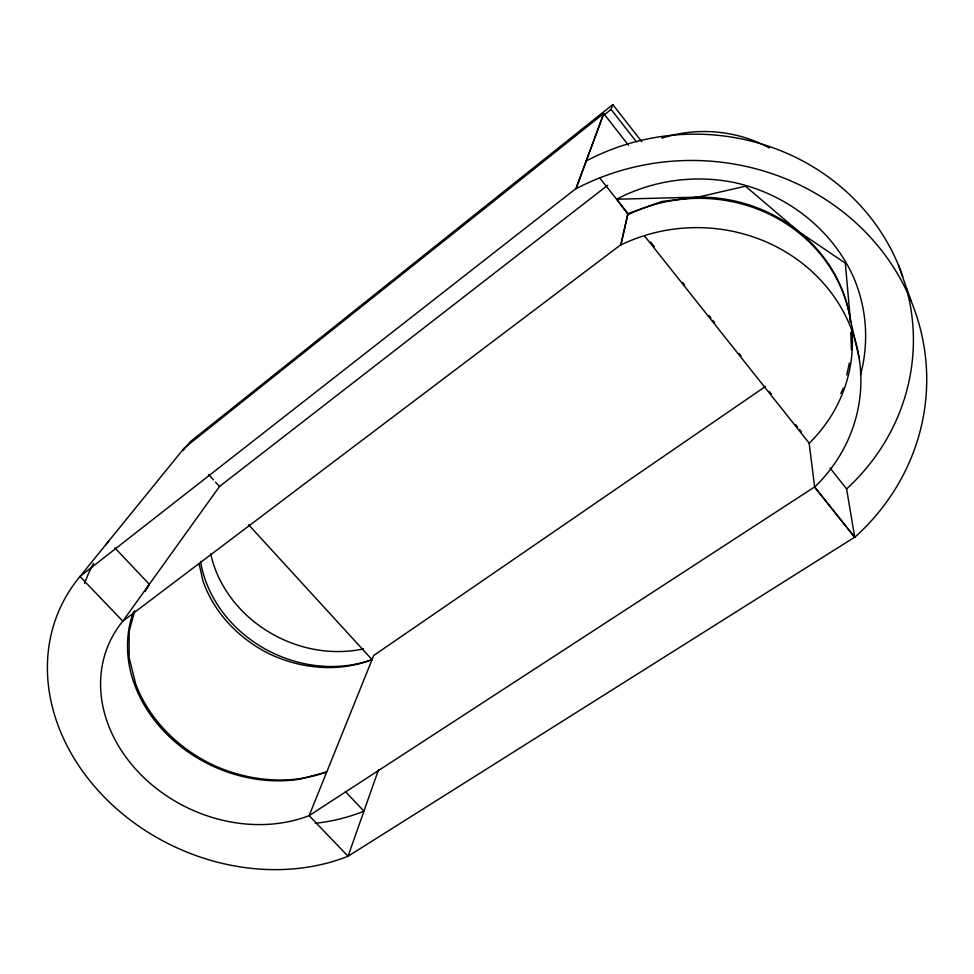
<?xml version="1.0" encoding="UTF-8"?>
<svg xmlns="http://www.w3.org/2000/svg" width="974" height="974" viewBox="0 0 974 974"><rect width="100%" height="100%" fill="white"/><g stroke="black" fill="none" stroke-linecap="round" stroke-linejoin="round"><path stroke-width="1.46" d="M846.796 374.966L849.316 363.083M600.045 178.352L628.011 213.586L620.852 244.912L627.926 213.464M134.741 610.771L129.14 631.237L129.104 657.535L135.666 683.906A138.357 115.626 25.7 0 0 215.047 765.929C250.026 781.343 290.435 785.227 326.716 771.944L299.98 779.151A136.165 113.666 25.7 0 1 166.591 733.97A136.165 113.666 25.7 0 1 133.475 611.928M378.533 769.679L348.047 856.256A204.467 168.709 25.4 0 1 102.769 795.502A204.467 168.709 25.4 0 1 79.99 576.486L184.293 447.979L603.697 113.495L628.413 145.175M603.941 115.102L611.075 109.417L612.78 104.571L641.769 141.693M765.515 386.41L373.748 655.465L309.135 815.64L814.568 486.963L854.709 537.173L348.047 856.256L309.135 815.64A142.326 117.111 25.5 0 1 139.112 772.845A142.326 117.111 25.5 0 1 122.821 621.181L79.99 576.486L575.951 188.591L603.697 113.495M620.876 244.949A164.375 153.149 -0.8 0 1 828.375 289.071A164.375 153.149 -0.8 0 1 814.641 487.061L854.722 537.344A235.136 219.089 -0.1 0 0 880.167 248.674A235.136 219.089 -0.1 0 0 576.072 188.737L603.795 113.629M840.842 393.533L843.338 388.09M149.302 584.29L145.126 591.133L149.326 584.315L114.847 547.875M220.161 485.6L122.821 621.181L620.84 244.718M183.075 450.524L190.076 441.879L612.78 104.571M607.679 185.291L219.503 486.476L215.473 482.081M846.589 488.778L854.722 537.344M586.251 160.966L586.348 160.929A219.807 206.865 -2.2 0 1 902.776 276.592M628.011 213.586L661.906 201.46L698.017 197.113L745.487 186.192L798.79 231.654L845.31 263.175L850.57 322.126M248.565 524.694L372.031 659.617C339.877 672.121 303.657 669.211 272.452 655.319A122.322 105.959 26.3 0 1 202.957 580.979L199.159 564.019M627.548 213.756L616.615 199.232L698.017 197.113A153.685 144.615 -3 0 1 850.302 319.131L850.412 322.053M345.356 791.533L363.923 811.172A195.567 163.705 25.7 0 1 315.357 823.31M208.436 474.375L213.464 479.878M650.632 242.051L654.406 246.799M682.677 282.387L684.552 284.761M709.06 315.613L710.935 317.974M712.822 320.349L714.709 322.723M739.205 353.574L741.092 355.948M769.363 391.536L771.25 393.91M795.746 424.749L797.633 427.123M799.52 429.497L801.407 431.872M830.018 467.91L846.589 488.936A219.807 206.865 -2.2 0 0 906.368 288.194M644.739 236.207L809.236 443.219A154.087 144.931 -2.9 0 0 851.763 329.37M611.075 109.417L636.375 141.766M898.515 265.245L910.994 300.723M859.105 357.787L850.643 320.641A154.087 144.931 -2.9 0 0 627.755 214.84M809.126 442.987L814.641 487.061M850.777 332.268L851.41 349.776M84.58 583.463A195.567 163.705 25.7 0 1 93.541 563.386M105.789 544.734A195.567 163.705 25.7 0 1 108.589 541.252M860.48 375.063A167.857 158.129 -3.2 0 0 853.76 277.724C832.064 228.927 786.432 194.106 734.676 182.625A167.857 158.129 -3.2 0 0 616.615 199.232M372.031 659.617A121.884 105.655 26.3 0 1 200.547 561.401M363.582 648.867A119.765 104.303 26.4 0 1 210.676 553.853M661.796 138.125A133.949 128.41 -10.7 0 1 769.314 147.926"/></g></svg>
